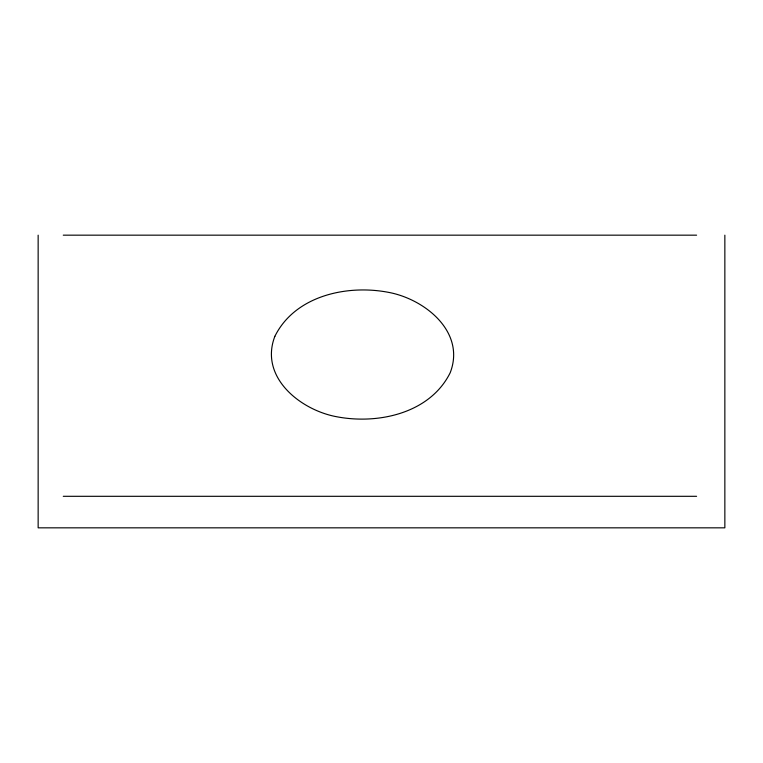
<?xml version="1.0" encoding="UTF-8"?>
<svg xmlns="http://www.w3.org/2000/svg" width="763" height="763" viewBox="0 0 763 763"><rect width="100%" height="100%" fill="white"/><g stroke="black" fill="none" stroke-linecap="round" stroke-linejoin="round"><path stroke-width="1.14" d="M63.262 235.166L696.6 235.166M63.262 496.303L696.6 496.303M724.85 235.166L724.85 527.834L38.15 527.834L38.15 235.166M274.861 336.33C259.067 377.265 300.555 410.208 336.884 416.779C378.229 424.629 430.065 413.346 450.199 372.735C465.993 331.8 424.505 298.848 388.167 292.286C346.831 284.437 294.995 295.72 274.861 336.33"/></g></svg>
